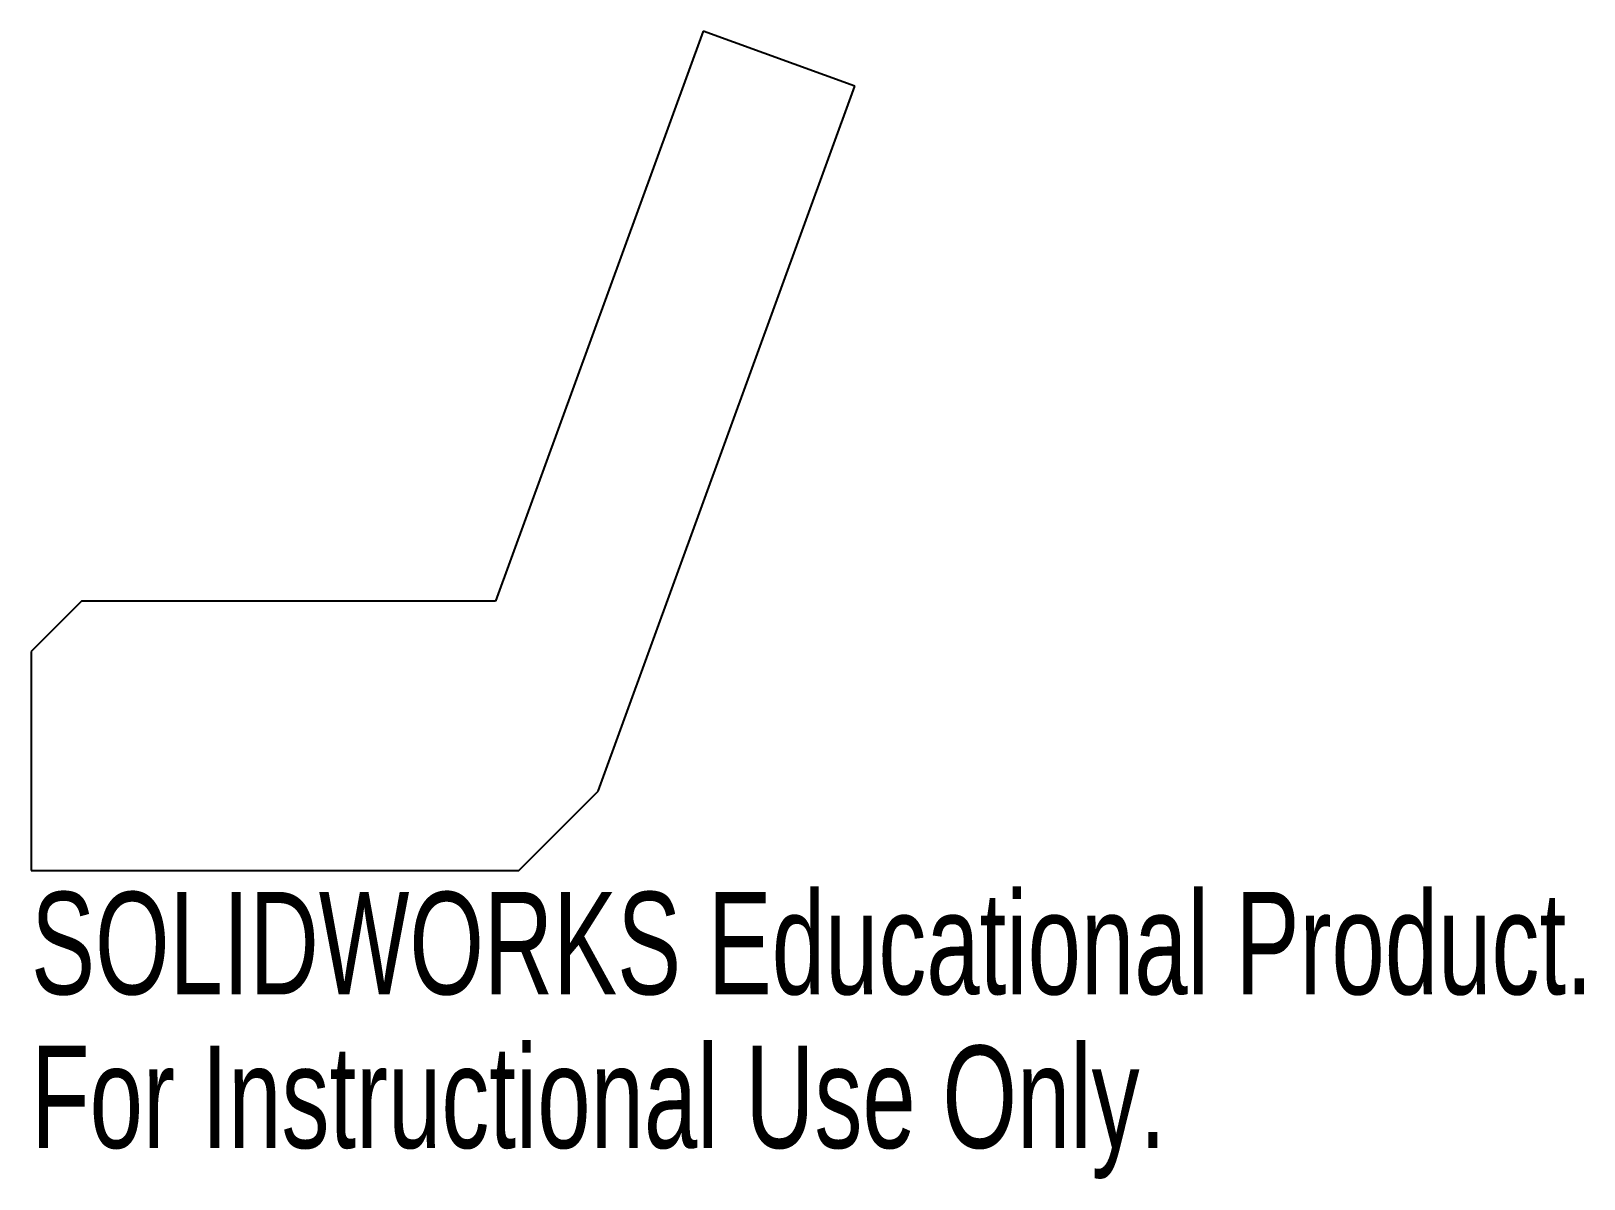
# Model space of a CAD drawing. Header units: inches. Extents: x -1 to 1.88, y -0.57 to 1.56.
import ezdxf

# ---------------------------------------------------------------- set-up
doc = ezdxf.new("R2010")
doc.units = ezdxf.units.IN
doc.header["$MEASUREMENT"] = 0
doc.styles.add('SLDTEXTSTYLE0', font='TXT', dxfattribs={"width": 0.7})

msp = doc.modelspace()

# ---------------------------------------------------------------- linework, layer by layer
at = {"color": 7, "linetype": 'Continuous', "lineweight": 25}
for p, q in [((0.2482, 1.5591), (-0.1373, 0.5)), ((0.5301, 1.4565), (0.2482, 1.5591)), ((0.0536, 0.1473), (0.5301, 1.4565)), ((-0.9063, 0.5), (-1, 0.4063)), ((-0.1373, 0.5), (-0.9063, 0.5)), ((-1, 0.4063), (-1, 0)), ((-0.0937, 0), (0.0536, 0.1473)), ((-1, 0), (-0.0937, 0))]:
    msp.add_line(p, q, dxfattribs=at)

# ---------------------------------------------------------------- texts
at = {"color": 7, "linetype": 'Continuous', "char_height": 0.1903, "attachment_point": 1, "style": 'SLDTEXTSTYLE0'}
for s, insert in [('SOLIDWORKS Educational Product.', (-1, -0.0401)), ('For Instructional Use Only.', (-1, -0.3256))]:
    msp.add_mtext(s, dxfattribs=dict(at, insert=insert))

doc.saveas('drawing.dxf')
